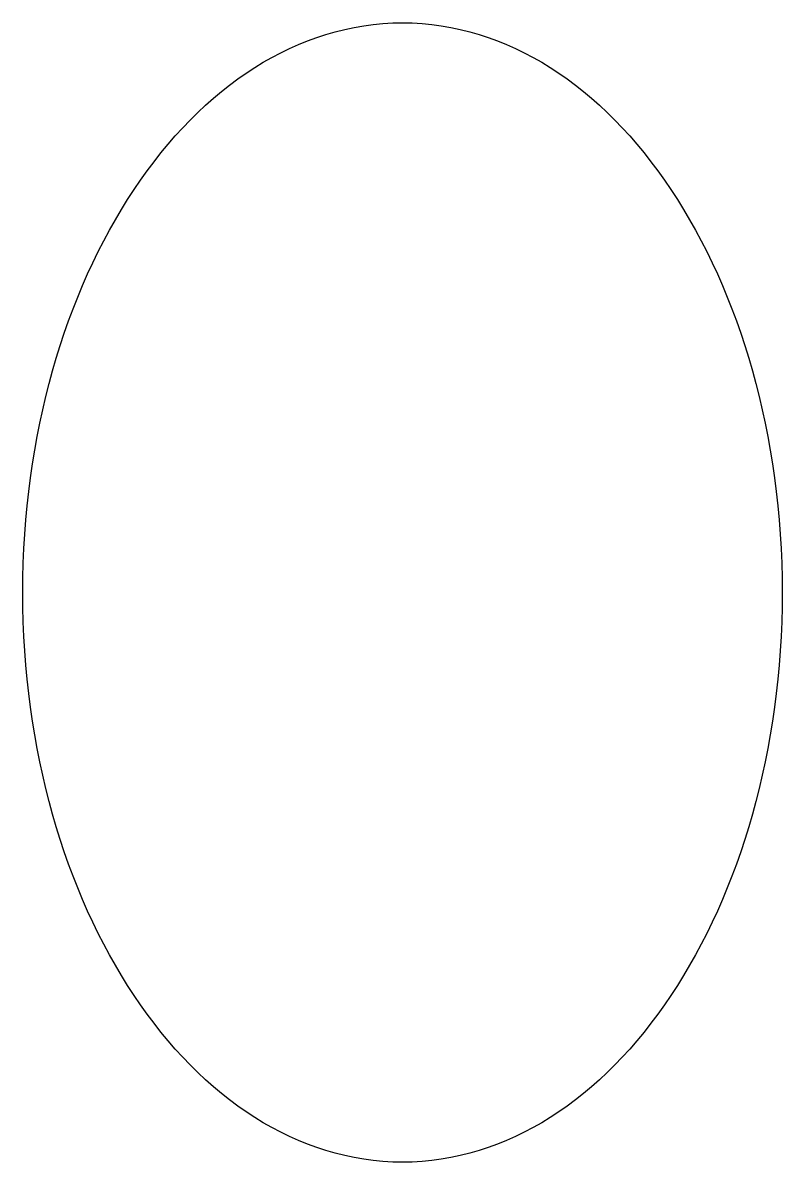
# Model space of a CAD drawing. Units: millimetres at full size, sheet at 1:100. Extents: x -9483 to 2871, y -12755 to 5775.
import ezdxf

# ---------------------------------------------------------------- set-up
doc = ezdxf.new("R2010")
doc.units = ezdxf.units.MM
doc.header["$LTSCALE"] = 100
doc.layers.add('0-0', color=7, linetype='Continuous')

msp = doc.modelspace()

# ---------------------------------------------------------------- linework, layer by layer
at = {"layer": '0-0'}
msp.add_ellipse((-3306.1, -3489.8), major_axis=(0, 9264.9), ratio=0.666667, dxfattribs=at)

doc.saveas('drawing.dxf')
